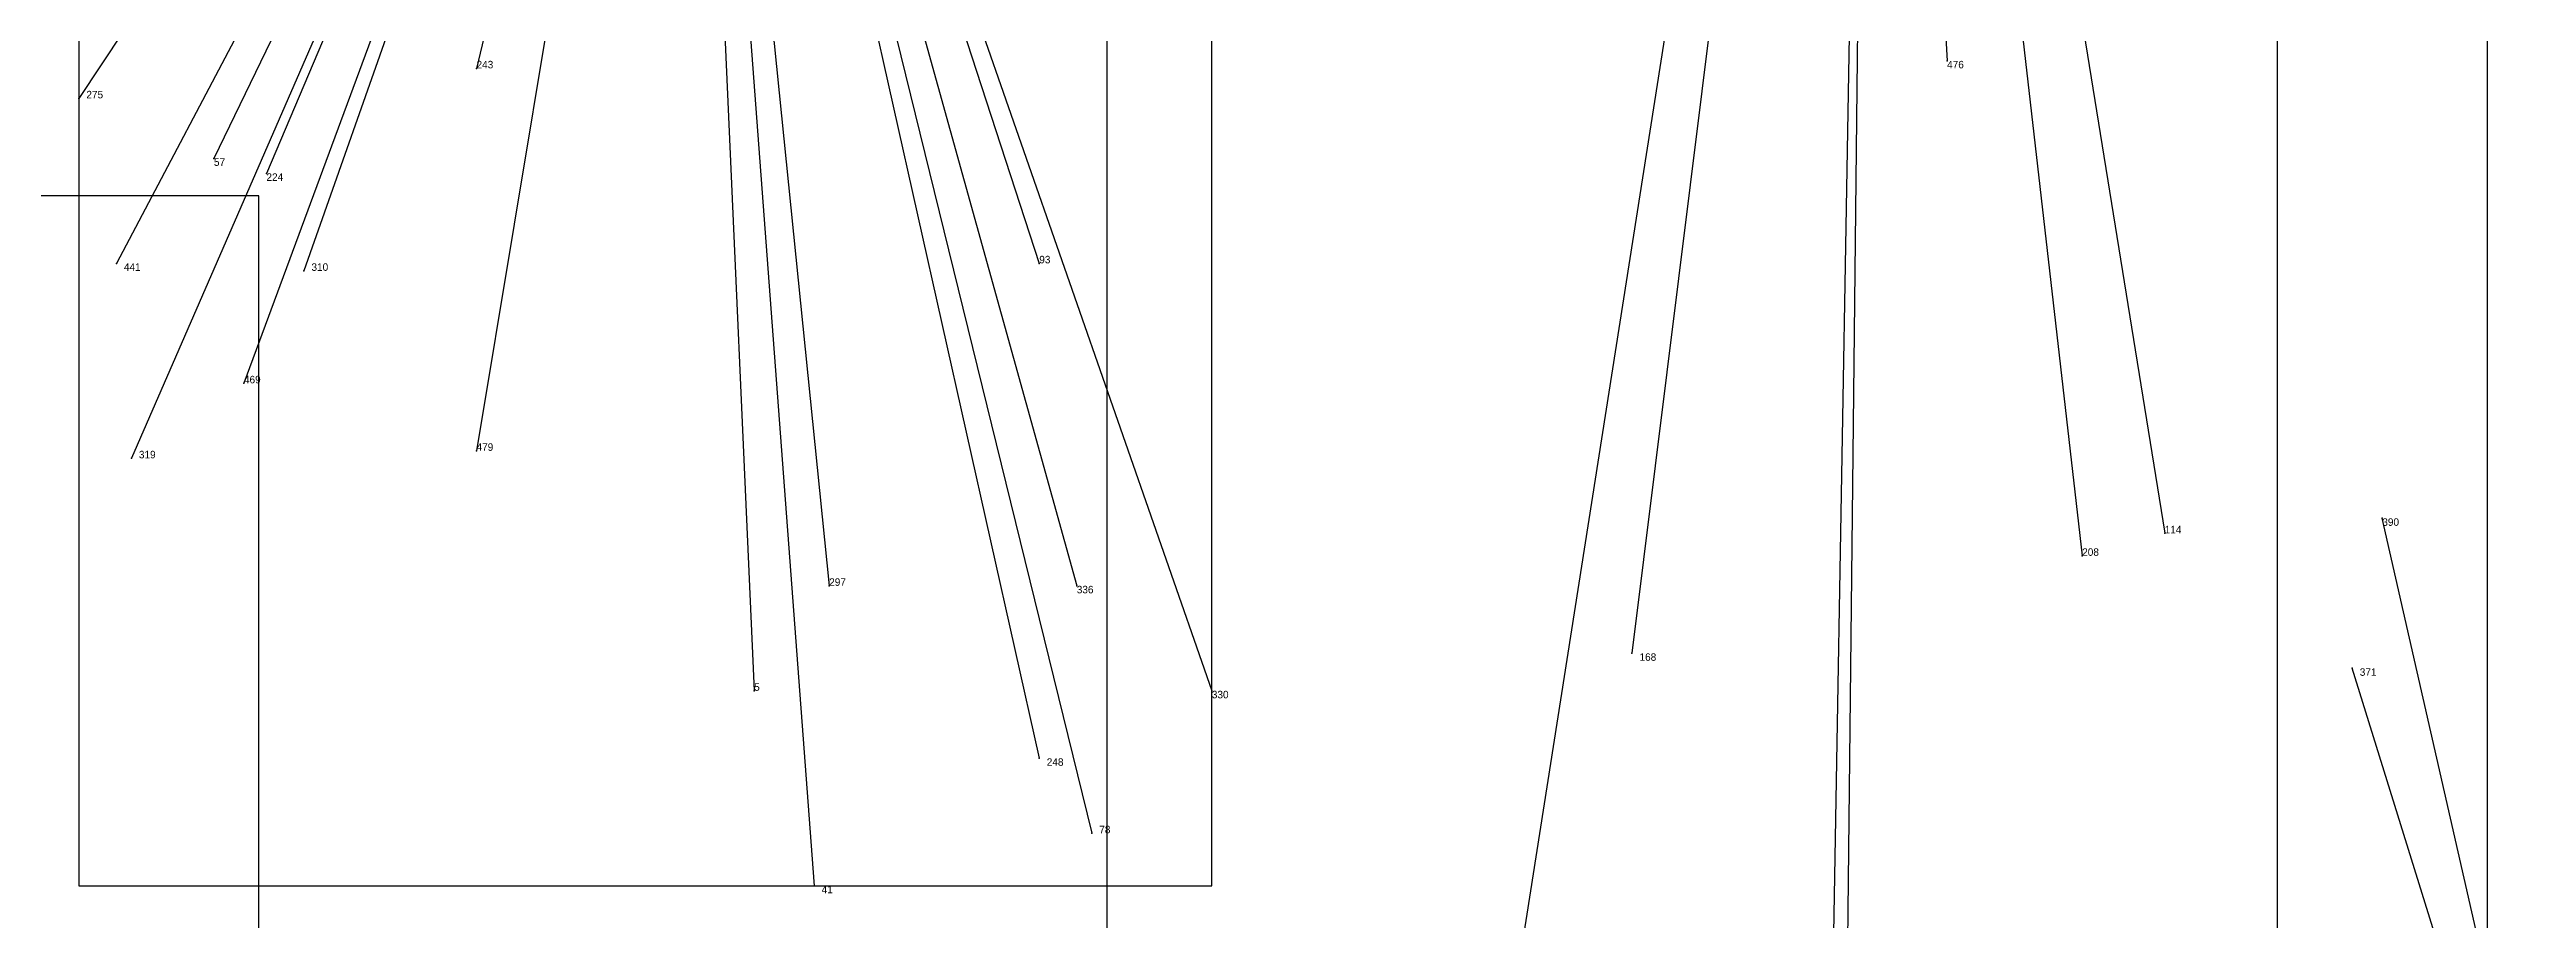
# Model space of a CAD drawing. Extents: x 0 to 1, y 0 to 1.
# Drawn here: x 0.3001 to 0.6302, y 0.4715 to 0.5875 of the extents above; entities that cross this region are included whole.
import ezdxf

# ---------------------------------------------------------------- set-up
doc = ezdxf.new("R2010")
doc.units = 0
for name, color, linetype in [('Clients', 3, 'CONTINUOUS'), ('Facilities_lines', 3, 'CONTINUOUS'), ('Min_max_boxes', 1, 'CONTINUOUS'), ('Normals', 1, 'CONTINUOUS'), ('Source_points', 5, 'CONTINUOUS'), ('Text', 3, 'CONTINUOUS')]:
    doc.layers.add(name, color=color, linetype=linetype)

msp = doc.modelspace()

# ---------------------------------------------------------------- linework, layer by layer
at = {"layer": 'Clients', "color": 5}
for p in [(0.357, 0.585), (0.553, 0.586), (0.304, 0.581), (0.322, 0.573), (0.329, 0.571), (0.309, 0.559), (0.334, 0.558), (0.432, 0.559), (0.326, 0.543), (0.311, 0.533), (0.357, 0.534), (0.611, 0.525), (0.582, 0.523), (0.571, 0.52), (0.404, 0.516), (0.437, 0.516), (0.511, 0.507), (0.394, 0.502), (0.455, 0.502), (0.607, 0.505), (0.432, 0.493), (0.439, 0.483), (0.402, 0.476)]:
    msp.add_point(p, dxfattribs=at)
at = {"layer": 'Facilities_lines', "color": 3}
for p, q in [((0.543, 0.765), (0.496, 0.466)), ((0.543, 0.765), (0.511, 0.507)), ((0.543, 0.765), (0.537, 0.421)), ((0.543, 0.765), (0.539, 0.402)), ((0.543, 0.765), (0.582, 0.523)), ((0.543, 0.765), (0.571, 0.52)), ((0.543, 0.765), (0.553, 0.586)), ((0.385, 0.703), (0.304, 0.581)), ((0.385, 0.703), (0.309, 0.559)), ((0.385, 0.703), (0.311, 0.533)), ((0.385, 0.703), (0.322, 0.573)), ((0.385, 0.703), (0.326, 0.543)), ((0.385, 0.703), (0.329, 0.571)), ((0.385, 0.703), (0.334, 0.558)), ((0.385, 0.703), (0.357, 0.585)), ((0.385, 0.703), (0.357, 0.534)), ((0.385, 0.703), (0.439, 0.483)), ((0.385, 0.703), (0.394, 0.502)), ((0.385, 0.703), (0.402, 0.476)), ((0.385, 0.703), (0.432, 0.559)), ((0.385, 0.703), (0.432, 0.493)), ((0.385, 0.703), (0.404, 0.516)), ((0.385, 0.703), (0.455, 0.502)), ((0.385, 0.703), (0.437, 0.516)), ((0.639, 0.402), (0.611, 0.525)), ((0.639, 0.402), (0.607, 0.505))]:
    msp.add_line(p, q, dxfattribs=at)
at = {"layer": 'Min_max_boxes', "color": 1}
for p, q in [((0.304, 0.992), (0.304, 0.476)), ((0.304, 0.992), (0.304, 0.476)), ((0.455, 0.476), (0.455, 0.992)), ((0.455, 0.476), (0.455, 0.992)), ((0.441, 0.989), (0.441, 0.402)), ((0.441, 0.989), (0.441, 0.402)), ((0.625, 0.402), (0.625, 0.989)), ((0.625, 0.402), (0.625, 0.989)), ((0.597, 0.637), (0.597, 0.052)), ((0.597, 0.637), (0.597, 0.052)), ((0.328, 0.568), (0.208, 0.568)), ((0.328, 0.568), (0.208, 0.568)), ((0.328, 0.03), (0.328, 0.568)), ((0.328, 0.03), (0.328, 0.568)), ((0.328, 0.568), (0.328, 0.568)), ((0.304, 0.476), (0.455, 0.476)), ((0.304, 0.476), (0.455, 0.476)), ((0.304, 0.476), (0.304, 0.476)), ((0.455, 0.476), (0.455, 0.476))]:
    msp.add_line(p, q, dxfattribs=at)
at = {"layer": 'Normals', "color": 1}
for p, q in [((0.357, 0.585), (0.357, 0.585, 0.1)), ((0.553, 0.586), (0.553, 0.586, 0.1)), ((0.304, 0.581), (0.304, 0.581, 0.1)), ((0.322, 0.573), (0.322, 0.573, 0.1)), ((0.329, 0.571), (0.329, 0.571, 0.1)), ((0.309, 0.559), (0.309, 0.559, 0.1)), ((0.334, 0.558), (0.334, 0.558, 0.1)), ((0.432, 0.559), (0.432, 0.559, 0.1)), ((0.326, 0.543), (0.326, 0.543, 0.1)), ((0.311, 0.533), (0.311, 0.533, 0.1)), ((0.357, 0.534), (0.357, 0.534, 0.1)), ((0.611, 0.525), (0.611, 0.525, 0.1)), ((0.582, 0.523), (0.582, 0.523, 0.1)), ((0.571, 0.52), (0.571, 0.52, 0.1)), ((0.404, 0.516), (0.404, 0.516, 0.1)), ((0.437, 0.516), (0.437, 0.516, 0.1)), ((0.511, 0.507), (0.511, 0.507, 0.1)), ((0.394, 0.502), (0.394, 0.502, 0.1)), ((0.455, 0.502), (0.455, 0.502, 0.1)), ((0.607, 0.505), (0.607, 0.505, 0.1)), ((0.432, 0.493), (0.432, 0.493, 0.1)), ((0.439, 0.483), (0.439, 0.483, 0.1)), ((0.402, 0.476), (0.402, 0.476, 0.1))]:
    msp.add_line(p, q, dxfattribs=at)
at = {"layer": 'Source_points', "color": 5}
for p in [(0.357, 0.585), (0.553, 0.586), (0.304, 0.581), (0.322, 0.573), (0.329, 0.571), (0.309, 0.559), (0.334, 0.558), (0.432, 0.559), (0.326, 0.543), (0.311, 0.533), (0.357, 0.534), (0.611, 0.525), (0.582, 0.523), (0.571, 0.52), (0.404, 0.516), (0.437, 0.516), (0.511, 0.507), (0.394, 0.502), (0.455, 0.502), (0.607, 0.505), (0.432, 0.493), (0.439, 0.483), (0.402, 0.476)]:
    msp.add_point(p, dxfattribs=at)

# ---------------------------------------------------------------- texts
at = {"layer": 'Text', "color": 3}
for s, p in [('243', (0.357, 0.585)), ('476', (0.553, 0.585)), ('275', (0.305, 0.581)), ('57', (0.322, 0.572)), ('224', (0.329, 0.57)), ('441', (0.31, 0.558)), ('310', (0.335, 0.558)), ('93', (0.432, 0.559)), ('469', (0.326, 0.543)), ('479', (0.357, 0.534)), ('319', (0.312, 0.533)), ('390', (0.611, 0.524)), ('114', (0.582, 0.523)), ('208', (0.571, 0.52)), ('297', (0.404, 0.516)), ('336', (0.437, 0.515)), ('168', (0.512, 0.506)), ('5', (0.394, 0.502)), ('330', (0.455, 0.501)), ('371', (0.608, 0.504)), ('248', (0.433, 0.492)), ('78', (0.44, 0.483)), ('41', (0.403, 0.475))]:
    msp.add_text(s, height=0.001, dxfattribs=at).set_placement(p)

doc.saveas('drawing.dxf')
